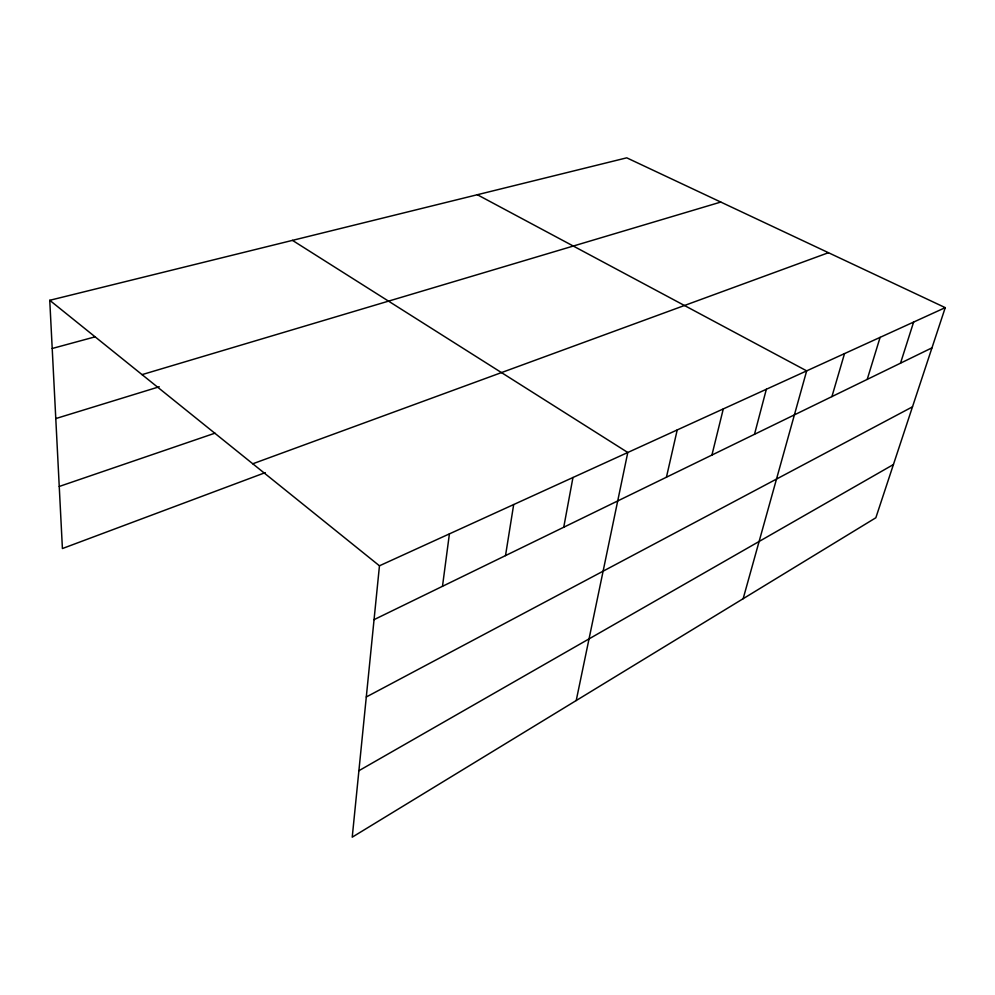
<?xml version="1.0" encoding="UTF-8"?>
<svg xmlns="http://www.w3.org/2000/svg" width="995" height="995" viewBox="0 0 995 995"><rect width="100%" height="100%" fill="white"/><g stroke="black" fill="none" stroke-linecap="round" stroke-linejoin="round"><path stroke-width="1.49" d="M49.75 300.303L379.456 565.794L352.23 837.168L875.849 517.761L945.25 307.642L626.75 157.832L49.75 300.303L62.411 548.543L265.255 472.625M442.489 586.304L449.404 533.88M505.51 555.608L513.681 504.552M563.742 527.238L572.958 477.5M576.217 700.542L627.783 452.489L292.455 240.367M666.439 477.202L677.222 429.927M711.922 455.051L723.29 408.908M754.496 434.305L766.349 389.269M743.153 598.704L806.671 370.861L477.326 194.721M831.919 396.595L844.519 353.598M867.217 379.394L880.102 337.367M900.512 363.175L913.621 322.069M358.897 770.715L893.435 464.528M366.297 696.973L912.49 406.831M374.045 619.649L931.967 347.852M379.456 565.794L945.25 307.642M252.78 463.782L828.449 252.705M59.24 486.468L215.007 433.161M55.782 418.572L159.25 386.769M142.049 374.63L720.79 202.06M52.213 348.486L95.309 336.783"/></g></svg>
